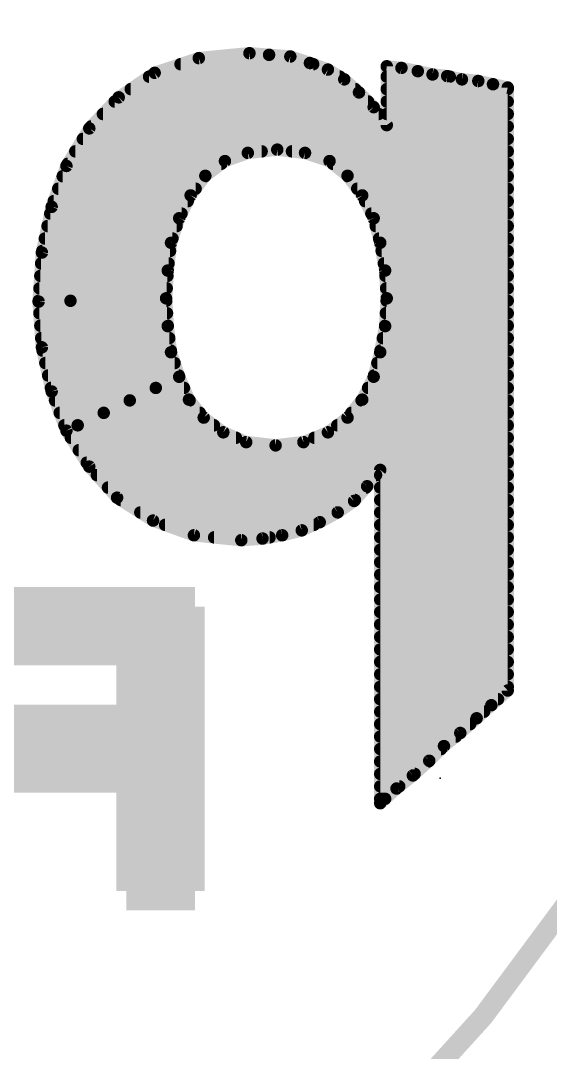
# Model space of a CAD drawing. Extents: x -5 to 107, y -9 to 51.
# Drawn here: x 23.85 to 27.09, y 4.93 to 11.24 of the extents above; entities that cross this region are included whole.
import ezdxf

# ---------------------------------------------------------------- set-up
doc = ezdxf.new("R2010")
doc.units = 0
for name, color, linetype in [('22', 40, 'CONTINUOUS'), ('24', 53, 'CONTINUOUS'), ('51', 53, 'CONTINUOUS')]:
    doc.layers.add(name, color=color, linetype=linetype)

# ---------------------------------------------------------------- blocks, each defined once
blk = doc.blocks.new('RECT')
blk.add_solid([(-0.5, -0.5), (0.5, -0.5), (-0.5, 0.5), (0.5, 0.5)])

msp = doc.modelspace()

# ---------------------------------------------------------------- linework, layer by layer
at = {"layer": '22', "const_width": 0.0762}
for points in [[(25.25, 11.04), (24.94, 11.01)], [(25.37, 11.03), (25.25, 11.04)], [(25.5, 11.02), (25.37, 11.03)], [(25.62, 10.98), (25.5, 11.02)], [(24.94, 11.01), (24.67, 10.92)], [(24.8284, 10.9728), (25.6398, 10.9728)], [(25.73, 10.94), (25.62, 10.98)], [(26.18, 10.95), (26.09, 10.96)], [(26.09, 10.96), (26.09, 10.6)], [(26.28, 10.93), (26.18, 10.95)], [(24.67, 10.92), (24.45, 10.77)], [(24.6357, 10.8966), (25.8023, 10.8966)], [(25.83, 10.88), (25.73, 10.94)], [(26.09, 10.8966), (26.4753, 10.8966)], [(26.37, 10.91), (26.28, 10.93)], [(26.46, 10.9), (26.37, 10.91)], [(26.55, 10.88), (26.46, 10.9)], [(25.92, 10.8), (25.83, 10.88)], [(26.65, 10.87), (26.55, 10.88)], [(26.74, 10.85), (26.65, 10.87)], [(26.83, 10.83), (26.74, 10.85)], [(26.83, 7.14), (26.83, 10.83)], [(24.45, 10.77), (24.27, 10.58)], [(24.5239, 10.8204), (25.8971, 10.8204)], [(26.01, 10.71), (25.92, 10.8)], [(26.09, 10.8204), (26.83, 10.8204)], [(24.4256, 10.7442), (25.9758, 10.7442)], [(26.09, 10.6), (26.01, 10.71)], [(26.09, 10.7442), (26.83, 10.7442)], [(24.3534, 10.668), (26.0405, 10.668)], [(26.09, 10.668), (26.83, 10.668)], [(24.27, 10.58), (24.13, 10.35)], [(24.2812, 10.5918), (26.83, 10.5918)], [(24.2308, 10.5156), (26.83, 10.5156)], [(25.24, 10.43), (25.42, 10.45)], [(25.42, 10.45), (25.59, 10.43)], [(24.1844, 10.4394), (25.3246, 10.4394)], [(24.98, 10.29), (25.1, 10.38)], [(25.1, 10.38), (25.24, 10.43)], [(25.5101, 10.4394), (26.83, 10.4394)], [(25.59, 10.43), (25.74, 10.38)], [(25.74, 10.38), (25.85, 10.29)], [(24.13, 10.35), (24.04, 10.1)], [(24.138, 10.3632), (25.0776, 10.3632)], [(25.7605, 10.3632), (26.83, 10.3632)], [(24.1073, 10.287), (24.9778, 10.287)], [(24.89, 10.17), (24.98, 10.29)], [(25.85, 10.29), (25.94, 10.17)], [(25.8523, 10.287), (26.83, 10.287)], [(24.0799, 10.2108), (24.9206, 10.2108)], [(25.9094, 10.2108), (26.83, 10.2108)], [(24.0525, 10.1346), (24.8723, 10.1346)], [(24.82, 10.03), (24.89, 10.17)], [(25.94, 10.17), (26.01, 10.03)], [(25.9577, 10.1346), (26.83, 10.1346)], [(24.04, 10.1), (23.98, 9.82)], [(24.0311, 10.0584), (24.8342, 10.0584)], [(24.77, 9.88), (24.82, 10.03)], [(25.9958, 10.0584), (26.83, 10.0584)], [(26.01, 10.03), (26.05, 9.88)], [(24.0148, 9.9822), (24.8041, 9.9822)], [(26.0227, 9.9822), (26.83, 9.9822)], [(23.9984, 9.906), (24.7787, 9.906)], [(24.75, 9.71), (24.77, 9.88)], [(26.0431, 9.906), (26.83, 9.906)], [(26.05, 9.88), (26.08, 9.71)], [(23.98, 9.82), (23.96, 9.52)], [(23.9821, 9.8298), (24.7641, 9.8298)], [(26.0589, 9.8298), (26.83, 9.8298)], [(23.9756, 9.7536), (24.7551, 9.7536)], [(26.0723, 9.7536), (26.83, 9.7536)], [(24.74, 9.54), (24.75, 9.71)], [(26.08, 9.71), (26.09, 9.54)], [(23.9705, 9.6774), (24.7481, 9.6774)], [(26.0819, 9.6774), (26.83, 9.6774)], [(23.9654, 9.6012), (24.7436, 9.6012)], [(26.0864, 9.6012), (26.83, 9.6012)], [(24.74, 9.54), (23.96, 9.52)], [(23.96, 9.52), (24.74, 9.54)], [(23.96, 9.52), (23.98, 9.24)], [(23.9603, 9.525), (24.155, 9.525)], [(24.155, 9.525), (24.7409, 9.525)], [(24.75, 9.37), (24.74, 9.54)], [(26.09, 9.54), (26.08, 9.37)], [(26.0891, 9.525), (26.83, 9.525)], [(23.9651, 9.4488), (24.7454, 9.4488)], [(26.0846, 9.4488), (26.83, 9.4488)], [(23.9705, 9.3726), (24.7499, 9.3726)], [(24.77, 9.21), (24.75, 9.37)], [(26.08, 9.37), (26.05, 9.21)], [(26.0802, 9.3726), (26.83, 9.3726)], [(23.976, 9.2964), (24.7592, 9.2964)], [(26.0662, 9.2964), (26.83, 9.2964)], [(23.98, 9.24), (24.04, 8.97)], [(23.9844, 9.2202), (24.7687, 9.2202)], [(24.82, 9.06), (24.77, 9.21)], [(26.05, 9.21), (26.01, 9.06)], [(26.0519, 9.2202), (26.83, 9.2202)], [(24.0013, 9.144), (24.792, 9.144)], [(26.0324, 9.144), (26.83, 9.144)], [(24.0183, 9.0678), (24.8174, 9.0678)], [(24.13, 8.73), (24.82, 9.06)], [(24.82, 9.06), (24.13, 8.73)], [(24.88, 8.92), (24.82, 9.06)], [(26.01, 9.06), (25.94, 8.92)], [(26.0121, 9.0678), (26.83, 9.0678)], [(24.0352, 8.9916), (24.677, 8.9916)], [(24.677, 8.9916), (24.8493, 8.9916)], [(25.9758, 8.9916), (26.83, 8.9916)], [(24.04, 8.97), (24.13, 8.73)], [(24.0605, 8.9154), (24.5177, 8.9154)], [(24.5177, 8.9154), (24.8838, 8.9154)], [(24.97, 8.81), (24.88, 8.92)], [(25.94, 8.92), (25.85, 8.81)], [(25.9362, 8.9154), (26.83, 8.9154)], [(24.0891, 8.8392), (24.3583, 8.8392)], [(24.3583, 8.8392), (24.9461, 8.8392)], [(25.09, 8.72), (24.97, 8.81)], [(25.85, 8.81), (25.73, 8.72)], [(25.8739, 8.8392), (26.83, 8.8392)], [(24.1176, 8.763), (24.199, 8.763)], [(24.199, 8.763), (25.0327, 8.763)], [(25.7873, 8.763), (26.83, 8.763)], [(24.13, 8.73), (24.27, 8.51)], [(24.1575, 8.6868), (25.1675, 8.6868)], [(25.23, 8.66), (25.09, 8.72)], [(25.73, 8.72), (25.58, 8.66)], [(25.647, 8.6868), (26.83, 8.6868)], [(25.41, 8.64), (25.23, 8.66)], [(25.58, 8.66), (25.41, 8.64)], [(24.206, 8.6106), (26.83, 8.6106)], [(24.2545, 8.5344), (26.83, 8.5344)], [(24.27, 8.51), (24.44, 8.32)], [(25.97, 8.39), (26.05, 8.49)], [(26.05, 8.49), (26.05, 6.45)], [(24.3163, 8.4582), (26.0246, 8.4582)], [(26.05, 8.4582), (26.83, 8.4582)], [(24.3845, 8.382), (25.9629, 8.382)], [(25.89, 8.3), (25.97, 8.39)], [(26.05, 8.382), (26.83, 8.382)], [(24.44, 8.32), (24.66, 8.18)], [(24.4623, 8.3058), (25.8952, 8.3058)], [(25.79, 8.23), (25.89, 8.3)], [(26.05, 8.3058), (26.83, 8.3058)], [(24.5821, 8.2296), (25.7893, 8.2296)], [(24.66, 8.18), (24.91, 8.09)], [(25.57, 8.12), (25.68, 8.17)], [(25.68, 8.17), (25.79, 8.23)], [(26.05, 8.2296), (26.83, 8.2296)], [(24.7339, 8.1534), (25.6435, 8.1534)], [(25.45, 8.09), (25.57, 8.12)], [(26.05, 8.1534), (26.83, 8.1534)], [(24.91, 8.09), (25.2, 8.06)], [(25.0337, 8.0772), (25.3732, 8.0772)], [(25.2, 8.06), (25.33, 8.07)], [(25.33, 8.07), (25.45, 8.09)], [(26.05, 8.0772), (26.83, 8.0772)], [(26.05, 8.001), (26.83, 8.001)], [(26.05, 7.9248), (26.83, 7.9248)], [(26.05, 7.8486), (26.83, 7.8486)], [(26.05, 7.7724), (26.83, 7.7724)], [(26.05, 7.6962), (26.83, 7.6962)], [(26.05, 7.62), (26.83, 7.62)], [(26.05, 7.5438), (26.83, 7.5438)], [(26.05, 7.4676), (26.83, 7.4676)], [(26.05, 7.3914), (26.83, 7.3914)], [(26.05, 7.3152), (26.83, 7.3152)], [(26.05, 7.239), (26.83, 7.239)], [(26.05, 7.1628), (26.83, 7.1628)], [(26.73, 7.05), (26.83, 7.14)], [(26.05, 7.0866), (26.7707, 7.0866)], [(26.64, 6.97), (26.73, 7.05)], [(26.05, 7.0104), (26.6855, 7.0104)], [(26.05, 6.9342), (26.6002, 6.9342)], [(26.54, 6.88), (26.64, 6.97)], [(26.05, 6.858), (26.5125, 6.858)], [(26.44, 6.8), (26.54, 6.88)], [(26.05, 6.7818), (26.4218, 6.7818)], [(26.35, 6.71), (26.44, 6.8)], [(26.05, 6.7056), (26.3451, 6.7056)], [(26.25, 6.62), (26.35, 6.71)], [(26.05, 6.6294), (26.2604, 6.6294)], [(26.15, 6.54), (26.25, 6.62)], [(26.05, 6.5532), (26.1665, 6.5532)], [(26.05, 6.45), (26.15, 6.54)], [(26.05, 6.477), (26.08, 6.477)]]:
    msp.add_lwpolyline(points, dxfattribs=at)
at = {"layer": '22', "const_width": 0.0381}
for points in [[(25.2516, 11.059, 1), (25.2484, 11.021)], [(25.2518, 11.021, 1), (25.2482, 11.059)], [(25.3715, 11.049, 1), (25.3685, 11.011)], [(25.3684, 11.011, 1), (25.3716, 11.049)], [(25.506, 11.0381, 1), (25.494, 11.0019)], [(25.4985, 11.001, 1), (25.5015, 11.039)], [(24.8284, 10.9919, 1), (24.8284, 10.9538)], [(24.9382, 11.029, 1), (24.9418, 10.991)], [(24.946, 10.9919, 1), (24.934, 11.0281)], [(25.6265, 10.9979, 1), (25.6135, 10.9621)], [(25.614, 10.9619, 1), (25.626, 10.9981)], [(25.6398, 10.9538, 1), (25.6398, 10.9919)], [(26.0921, 10.9789, 1), (26.0879, 10.9411)], [(26.109, 10.96, 1), (26.0709, 10.96)], [(26.1837, 10.9687, 1), (26.1763, 10.9313)], [(26.1779, 10.9311, 1), (26.1821, 10.9689)], [(24.6357, 10.9157, 1), (24.6357, 10.8776)], [(24.664, 10.9381, 1), (24.676, 10.9019)], [(24.6807, 10.9043, 1), (24.6593, 10.9357)], [(25.7398, 10.9563, 1), (25.7202, 10.9237)], [(25.7235, 10.9221, 1), (25.7365, 10.9579)], [(25.8023, 10.8776, 1), (25.8023, 10.9157)], [(26.09, 10.9157, 1), (26.09, 10.8776)], [(26.2841, 10.9486, 1), (26.2759, 10.9114)], [(26.2763, 10.9113, 1), (26.2837, 10.9487)], [(26.3721, 10.9289, 1), (26.3679, 10.8911)], [(26.3659, 10.8914, 1), (26.3741, 10.9286)], [(26.4641, 10.9186, 1), (26.4559, 10.8814)], [(26.4579, 10.8811, 1), (26.4621, 10.9189)], [(26.4753, 10.8776, 1), (26.4753, 10.9157)], [(25.8427, 10.8942, 1), (25.8173, 10.8658)], [(25.8202, 10.8637, 1), (25.8398, 10.8963)], [(26.5519, 10.899, 1), (26.5481, 10.861)], [(26.5459, 10.8614, 1), (26.5541, 10.8986)], [(26.6541, 10.8886, 1), (26.6459, 10.8514)], [(26.6481, 10.851, 1), (26.6519, 10.889)], [(26.7441, 10.8686, 1), (26.7359, 10.8314)], [(26.7359, 10.8314, 1), (26.7441, 10.8686)], [(26.8491, 10.83, 1), (26.811, 10.83)], [(26.8259, 10.8114, 1), (26.8341, 10.8486)], [(24.4393, 10.7857, 1), (24.4607, 10.7543)], [(24.4638, 10.7569, 1), (24.4362, 10.7831)], [(24.5239, 10.8395, 1), (24.5239, 10.8014)], [(25.8971, 10.8014, 1), (25.8971, 10.8395)], [(25.9335, 10.8135, 1), (25.9065, 10.7865)], [(25.9073, 10.7858, 1), (25.9327, 10.8142)], [(26.09, 10.8395, 1), (26.09, 10.8014)], [(26.83, 10.8014, 1), (26.83, 10.8395)], [(24.4256, 10.7633, 1), (24.4256, 10.7252)], [(25.9758, 10.7252, 1), (25.9758, 10.7633)], [(26.0254, 10.7212, 1), (25.9946, 10.6988)], [(25.9965, 10.6965, 1), (26.0235, 10.7235)], [(26.09, 10.7633, 1), (26.09, 10.7252)], [(26.83, 10.7252, 1), (26.83, 10.7633)], [(24.3534, 10.6871, 1), (24.3534, 10.649)], [(26.0405, 10.649, 1), (26.0405, 10.6871)], [(26.09, 10.6871, 1), (26.09, 10.649)], [(26.83, 10.649, 1), (26.83, 10.6871)], [(24.2562, 10.5931, 1), (24.2838, 10.5669)], [(24.2863, 10.5701, 1), (24.2537, 10.5899)], [(24.2812, 10.6109, 1), (24.2812, 10.5728)], [(26.0709, 10.6, 1), (26.109, 10.6)], [(26.0746, 10.5888, 1), (26.1054, 10.6112)], [(26.83, 10.5728, 1), (26.83, 10.6109)], [(24.2308, 10.5347, 1), (24.2308, 10.4966)], [(26.83, 10.4966, 1), (26.83, 10.5347)], [(25.4222, 10.4689, 1), (25.4178, 10.4311)], [(25.4221, 10.4311, 1), (25.4179, 10.4689)], [(24.1844, 10.4585, 1), (24.1844, 10.4204)], [(25.1114, 10.3648, 1), (25.0886, 10.3952)], [(25.2379, 10.4489, 1), (25.2421, 10.4111)], [(25.2464, 10.4121, 1), (25.2336, 10.4479)], [(25.3246, 10.4204, 1), (25.3246, 10.4585)], [(25.5101, 10.4585, 1), (25.5101, 10.4204)], [(25.596, 10.4481, 1), (25.584, 10.4119)], [(25.5878, 10.4111, 1), (25.5922, 10.4489)], [(25.7521, 10.3947, 1), (25.7279, 10.3653)], [(26.83, 10.4204, 1), (26.83, 10.4585)], [(24.1137, 10.3599, 1), (24.1463, 10.3401)], [(24.1479, 10.3435, 1), (24.1121, 10.3565)], [(24.138, 10.3823, 1), (24.138, 10.3442)], [(25.0776, 10.3442, 1), (25.0776, 10.3823)], [(25.0936, 10.3979, 1), (25.1064, 10.3621)], [(25.734, 10.3619, 1), (25.746, 10.3981)], [(25.7605, 10.3823, 1), (25.7605, 10.3442)], [(26.83, 10.3442, 1), (26.83, 10.3823)], [(24.1073, 10.3061, 1), (24.1073, 10.268)], [(24.9686, 10.3052, 1), (24.9914, 10.2748)], [(24.9952, 10.2786, 1), (24.9648, 10.3014)], [(24.9778, 10.268, 1), (24.9778, 10.3061)], [(25.8652, 10.3014, 1), (25.8348, 10.2786)], [(25.8523, 10.3061, 1), (25.8523, 10.268)], [(25.8379, 10.2753, 1), (25.8621, 10.3047)], [(26.83, 10.268, 1), (26.83, 10.3061)], [(24.0799, 10.2299, 1), (24.0799, 10.1918)], [(24.9206, 10.1918, 1), (24.9206, 10.2299)], [(25.9094, 10.2299, 1), (25.9094, 10.1918)], [(26.83, 10.1918, 1), (26.83, 10.2299)], [(24.0525, 10.1537, 1), (24.0525, 10.1156)], [(24.8748, 10.1814, 1), (24.9052, 10.1586)], [(24.8723, 10.1156, 1), (24.8723, 10.1537)], [(24.907, 10.1615, 1), (24.873, 10.1785)], [(25.957, 10.1785, 1), (25.923, 10.1615)], [(25.9248, 10.1586, 1), (25.9552, 10.1814)], [(25.9577, 10.1537, 1), (25.9577, 10.1156)], [(26.83, 10.1156, 1), (26.83, 10.1537)], [(24.0221, 10.1065, 1), (24.0579, 10.0935)], [(24.0586, 10.096, 1), (24.0214, 10.104)], [(24.0311, 10.0775, 1), (24.0311, 10.0394)], [(24.803, 10.0385, 1), (24.837, 10.0215)], [(24.8381, 10.024, 1), (24.8019, 10.036)], [(24.8342, 10.0394, 1), (24.8342, 10.0775)], [(25.9958, 10.0775, 1), (25.9958, 10.0394)], [(26.0284, 10.0349, 1), (25.9916, 10.0251)], [(25.993, 10.0215, 1), (26.027, 10.0385)], [(26.83, 10.0394, 1), (26.83, 10.0775)], [(24.0148, 10.0013, 1), (24.0148, 9.9632)], [(24.8041, 9.9632, 1), (24.8041, 10.0013)], [(26.0227, 10.0013, 1), (26.0227, 9.9632)], [(26.83, 9.9632, 1), (26.83, 10.0013)], [(23.9984, 9.9251, 1), (23.9984, 9.887)], [(24.7889, 9.8778, 1), (24.7511, 9.8822)], [(24.7787, 9.887, 1), (24.7787, 9.9251)], [(26.0431, 9.9251, 1), (26.0431, 9.887)], [(26.0688, 9.8833, 1), (26.0312, 9.8767)], [(26.83, 9.887, 1), (26.83, 9.9251)], [(23.999, 9.8187, 1), (23.961, 9.8213)], [(23.9821, 9.8489, 1), (23.9821, 9.8108)], [(24.7519, 9.886, 1), (24.7881, 9.874)], [(24.7641, 9.8108, 1), (24.7641, 9.8489)], [(26.0316, 9.8751, 1), (26.0684, 9.8849)], [(26.0589, 9.8489, 1), (26.0589, 9.8108)], [(26.83, 9.8108, 1), (26.83, 9.8489)], [(23.9756, 9.7727, 1), (23.9756, 9.7346)], [(23.9614, 9.824, 1), (23.9986, 9.816)], [(24.7551, 9.7346, 1), (24.7551, 9.7727)], [(26.0723, 9.7727, 1), (26.0723, 9.7346)], [(26.83, 9.7346, 1), (26.83, 9.7727)], [(24.7311, 9.7122, 1), (24.7689, 9.7078)], [(24.769, 9.7089, 1), (24.731, 9.7111)], [(26.099, 9.7111, 1), (26.061, 9.7089)], [(26.0612, 9.7067, 1), (26.0988, 9.7133)], [(23.9705, 9.6965, 1), (23.9705, 9.6584)], [(24.7481, 9.6584, 1), (24.7481, 9.6965)], [(26.0819, 9.6965, 1), (26.0819, 9.6584)], [(26.83, 9.6584, 1), (26.83, 9.6965)], [(23.9654, 9.6203, 1), (23.9654, 9.5822)], [(24.7436, 9.5822, 1), (24.7436, 9.6203)], [(26.0864, 9.6203, 1), (26.0864, 9.5822)], [(26.83, 9.5822, 1), (26.83, 9.6203)], [(23.979, 9.5214, 1), (23.941, 9.5186)], [(23.9595, 9.539, 1), (23.9605, 9.501)], [(23.9595, 9.539, 1), (23.9605, 9.501)], [(23.941, 9.5213, 1), (23.979, 9.5187)], [(23.9603, 9.5441, 1), (23.9603, 9.506)], [(24.155, 9.5441, 1), (24.155, 9.506)], [(24.155, 9.506, 1), (24.155, 9.5441)], [(24.759, 9.5411, 1), (24.721, 9.5389)], [(24.721, 9.5411, 1), (24.759, 9.5389)], [(24.7405, 9.521, 1), (24.7395, 9.559)], [(24.7405, 9.521, 1), (24.7395, 9.559)], [(24.7409, 9.506, 1), (24.7409, 9.5441)], [(26.0891, 9.5441, 1), (26.0891, 9.506)], [(26.109, 9.5389, 1), (26.071, 9.5411)], [(26.071, 9.5389, 1), (26.109, 9.5411)], [(26.83, 9.506, 1), (26.83, 9.5441)], [(23.9651, 9.4679, 1), (23.9651, 9.4298)], [(24.7454, 9.4298, 1), (24.7454, 9.4679)], [(26.0846, 9.4679, 1), (26.0846, 9.4298)], [(26.83, 9.4298, 1), (26.83, 9.4679)], [(23.9705, 9.3917, 1), (23.9705, 9.3536)], [(24.7689, 9.3724, 1), (24.7311, 9.3676)], [(24.7499, 9.3536, 1), (24.7499, 9.3917)], [(26.0802, 9.3917, 1), (26.0802, 9.3536)], [(26.0987, 9.3665, 1), (26.0613, 9.3735)], [(26.83, 9.3536, 1), (26.83, 9.3917)], [(24.731, 9.3689, 1), (24.769, 9.3711)], [(26.061, 9.3711, 1), (26.099, 9.3689)], [(23.976, 9.3155, 1), (23.976, 9.2774)], [(24.7592, 9.2774, 1), (24.7592, 9.3155)], [(26.0662, 9.3155, 1), (26.0662, 9.2774)], [(26.83, 9.2774, 1), (26.83, 9.3155)], [(23.9986, 9.2441, 1), (23.9614, 9.2359)], [(23.961, 9.2386, 1), (23.999, 9.2414)], [(23.9844, 9.2393, 1), (23.9844, 9.2012)], [(24.7881, 9.216, 1), (24.7519, 9.204)], [(24.7511, 9.2076, 1), (24.7889, 9.2124)], [(24.7687, 9.2012, 1), (24.7687, 9.2393)], [(26.0313, 9.2135, 1), (26.0687, 9.2065)], [(26.0684, 9.2051, 1), (26.0316, 9.2149)], [(26.0519, 9.2393, 1), (26.0519, 9.2012)], [(26.83, 9.2012, 1), (26.83, 9.2393)], [(24.0013, 9.1631, 1), (24.0013, 9.125)], [(24.792, 9.125, 1), (24.792, 9.1631)], [(26.0324, 9.1631, 1), (26.0324, 9.125)], [(26.83, 9.125, 1), (26.83, 9.1631)], [(24.0183, 9.0869, 1), (24.0183, 9.0488)], [(24.8375, 9.0675, 1), (24.8025, 9.0525)], [(24.8282, 9.0428, 1), (24.8118, 9.0772)], [(24.8282, 9.0428, 1), (24.8118, 9.0772)], [(24.8174, 9.0488, 1), (24.8174, 9.0869)], [(26.027, 9.0515, 1), (25.993, 9.0685)], [(26.0121, 9.0869, 1), (26.0121, 9.0488)], [(26.83, 9.0488, 1), (26.83, 9.0869)], [(24.0352, 9.0107, 1), (24.0352, 8.9726)], [(24.677, 9.0107, 1), (24.677, 8.9726)], [(24.677, 8.9726, 1), (24.677, 9.0107)], [(24.8019, 9.054, 1), (24.8381, 9.066)], [(24.8493, 8.9726, 1), (24.8493, 9.0107)], [(25.9758, 9.0107, 1), (25.9758, 8.9726)], [(25.9916, 9.0649, 1), (26.0284, 9.0551)], [(26.83, 8.9726, 1), (26.83, 9.0107)], [(24.0578, 8.9767, 1), (24.0222, 8.9633)], [(24.0214, 8.9659, 1), (24.0586, 8.9741)], [(24.0605, 8.9345, 1), (24.0605, 8.8963)], [(24.5177, 8.9345, 1), (24.5177, 8.8963)], [(24.5177, 8.8963, 1), (24.5177, 8.9345)], [(24.8947, 8.9321, 1), (24.8653, 8.9079)], [(24.8625, 8.9125, 1), (24.8975, 8.9275)], [(24.8838, 8.8963, 1), (24.8838, 8.9345)], [(25.9362, 8.9345, 1), (25.9362, 8.8963)], [(25.923, 8.9285, 1), (25.957, 8.9115)], [(25.9547, 8.9079, 1), (25.9253, 8.9321)], [(26.83, 8.8963, 1), (26.83, 8.9345)], [(24.0891, 8.8582, 1), (24.0891, 8.8201)], [(24.3583, 8.8582, 1), (24.3583, 8.8201)], [(24.3583, 8.8201, 1), (24.3583, 8.8582)], [(24.9461, 8.8201, 1), (24.9461, 8.8582)], [(24.9814, 8.8252, 1), (24.9586, 8.7948)], [(24.9553, 8.7979, 1), (24.9847, 8.8221)], [(25.8353, 8.8221, 1), (25.8647, 8.7979)], [(25.8614, 8.7948, 1), (25.8386, 8.8252)], [(25.8739, 8.8582, 1), (25.8739, 8.8201)], [(26.83, 8.8201, 1), (26.83, 8.8582)], [(24.1176, 8.782, 1), (24.1176, 8.7439)], [(24.199, 8.782, 1), (24.199, 8.7439)], [(24.199, 8.7439, 1), (24.199, 8.782)], [(25.0327, 8.7439, 1), (25.0327, 8.782)], [(25.7873, 8.782, 1), (25.7873, 8.7439)], [(26.83, 8.7439, 1), (26.83, 8.782)], [(24.1461, 8.7402, 1), (24.1139, 8.7198)], [(24.1218, 8.7472, 1), (24.1382, 8.7128)], [(24.1218, 8.7472, 1), (24.1382, 8.7128)], [(24.1122, 8.7233, 1), (24.1478, 8.7367)], [(24.1575, 8.7058, 1), (24.1575, 8.6677)], [(25.0975, 8.7375, 1), (25.0825, 8.7025)], [(25.0786, 8.7048, 1), (25.1014, 8.7352)], [(25.1675, 8.6677, 1), (25.1675, 8.7058)], [(25.647, 8.7058, 1), (25.647, 8.6677)], [(25.7186, 8.7352, 1), (25.7414, 8.7048)], [(25.7371, 8.7023, 1), (25.7229, 8.7377)], [(26.83, 8.6677, 1), (26.83, 8.7058)], [(25.2321, 8.6789, 1), (25.2279, 8.6411)], [(25.2225, 8.6425, 1), (25.2375, 8.6775)], [(25.4078, 8.6589, 1), (25.4122, 8.6211)], [(25.4079, 8.6211, 1), (25.4121, 8.6589)], [(25.5729, 8.6777, 1), (25.5871, 8.6423)], [(25.5822, 8.6411, 1), (25.5778, 8.6789)], [(24.206, 8.6296, 1), (24.206, 8.5915)], [(26.83, 8.5915, 1), (26.83, 8.6296)], [(24.2545, 8.5534, 1), (24.2545, 8.5153)], [(24.2842, 8.5227, 1), (24.2558, 8.4973)], [(24.2539, 8.4998, 1), (24.2861, 8.5202)], [(26.0691, 8.49, 1), (26.031, 8.49)], [(26.0649, 8.4781, 1), (26.0351, 8.5019)], [(26.83, 8.5153, 1), (26.83, 8.5534)], [(24.3163, 8.4772, 1), (24.3163, 8.4391)], [(26.0246, 8.4391, 1), (26.0246, 8.4772)], [(26.05, 8.4772, 1), (26.05, 8.4391)], [(26.83, 8.4391, 1), (26.83, 8.4772)], [(24.3845, 8.401, 1), (24.3845, 8.3629)], [(25.9551, 8.4019, 1), (25.9849, 8.3781)], [(25.9842, 8.3773, 1), (25.9558, 8.4027)], [(25.9629, 8.3629, 1), (25.9629, 8.401)], [(26.05, 8.401, 1), (26.05, 8.3629)], [(26.83, 8.3629, 1), (26.83, 8.401)], [(24.4502, 8.3361, 1), (24.4298, 8.3039)], [(24.4258, 8.3073, 1), (24.4542, 8.3327)], [(24.4623, 8.3248, 1), (24.4623, 8.2867)], [(25.9009, 8.2844, 1), (25.8791, 8.3156)], [(25.8952, 8.2867, 1), (25.8952, 8.3248)], [(26.05, 8.3248, 1), (26.05, 8.2867)], [(26.83, 8.2867, 1), (26.83, 8.3248)], [(25.8758, 8.3127, 1), (25.9042, 8.2873)], [(24.5821, 8.2486, 1), (24.5821, 8.2105)], [(24.6665, 8.1979, 1), (24.6535, 8.1621)], [(24.6498, 8.1639, 1), (24.6702, 8.1961)], [(25.6879, 8.1527, 1), (25.6721, 8.1873)], [(25.7791, 8.2456, 1), (25.8009, 8.2144)], [(25.7991, 8.2133, 1), (25.7809, 8.2467)], [(25.7893, 8.2105, 1), (25.7893, 8.2486)], [(26.05, 8.2486, 1), (26.05, 8.2105)], [(26.83, 8.2105, 1), (26.83, 8.2486)], [(24.7339, 8.1724, 1), (24.7339, 8.1343)], [(25.5621, 8.1373, 1), (25.5779, 8.1027)], [(25.5746, 8.1015, 1), (25.5654, 8.1385)], [(25.6435, 8.1343, 1), (25.6435, 8.1724)], [(25.6709, 8.1867, 1), (25.6891, 8.1533)], [(26.05, 8.1724, 1), (26.05, 8.1343)], [(26.83, 8.1343, 1), (26.83, 8.1724)], [(24.912, 8.1089, 1), (24.908, 8.0711)], [(24.9035, 8.0721, 1), (24.9165, 8.1079)], [(25.0337, 8.0963, 1), (25.0337, 8.0582)], [(25.1985, 8.079, 1), (25.2015, 8.041)], [(25.198, 8.0411, 1), (25.202, 8.0789)], [(25.3269, 8.0888, 1), (25.3331, 8.0512)], [(25.3315, 8.051, 1), (25.3285, 8.089)], [(25.3732, 8.0582, 1), (25.3732, 8.0963)], [(25.4454, 8.1085, 1), (25.4546, 8.0715)], [(25.4531, 8.0712, 1), (25.4469, 8.1088)], [(26.05, 8.0963, 1), (26.05, 8.0582)], [(26.83, 8.0582, 1), (26.83, 8.0963)], [(26.05, 8.0201, 1), (26.05, 7.982)], [(26.83, 7.982, 1), (26.83, 8.0201)], [(26.05, 7.9439, 1), (26.05, 7.9058)], [(26.83, 7.9058, 1), (26.83, 7.9439)], [(26.05, 7.8677, 1), (26.05, 7.8296)], [(26.83, 7.8296, 1), (26.83, 7.8677)], [(26.05, 7.7915, 1), (26.05, 7.7534)], [(26.83, 7.7534, 1), (26.83, 7.7915)], [(26.05, 7.7153, 1), (26.05, 7.6772)], [(26.83, 7.6772, 1), (26.83, 7.7153)], [(26.05, 7.6391, 1), (26.05, 7.601)], [(26.83, 7.601, 1), (26.83, 7.6391)], [(26.05, 7.5629, 1), (26.05, 7.5248)], [(26.83, 7.5248, 1), (26.83, 7.5629)], [(26.05, 7.4867, 1), (26.05, 7.4486)], [(26.83, 7.4486, 1), (26.83, 7.4867)], [(26.05, 7.4104, 1), (26.05, 7.3723)], [(26.83, 7.3723, 1), (26.83, 7.4104)], [(26.05, 7.3342, 1), (26.05, 7.2961)], [(26.83, 7.2961, 1), (26.83, 7.3342)], [(26.05, 7.2581, 1), (26.05, 7.22)], [(26.83, 7.22, 1), (26.83, 7.2581)], [(26.05, 7.1819, 1), (26.05, 7.1438)], [(26.83, 7.1438, 1), (26.83, 7.1819)], [(26.811, 7.14, 1), (26.8491, 7.14)], [(26.8427, 7.1258, 1), (26.8173, 7.1542)], [(26.05, 7.1057, 1), (26.05, 7.0676)], [(26.7173, 7.0642, 1), (26.7427, 7.0358)], [(26.7427, 7.0358, 1), (26.7173, 7.0642)], [(26.7707, 7.0676, 1), (26.7707, 7.1057)], [(26.05, 7.0295, 1), (26.05, 6.9914)], [(26.6855, 6.9914, 1), (26.6855, 7.0295)], [(26.05, 6.9533, 1), (26.05, 6.9152)], [(26.6002, 6.9152, 1), (26.6002, 6.9533)], [(26.6273, 6.9842, 1), (26.6527, 6.9558)], [(26.6527, 6.9558, 1), (26.6273, 6.9842)], [(26.05, 6.8771, 1), (26.05, 6.839)], [(26.5125, 6.839, 1), (26.5125, 6.8771)], [(26.5273, 6.8942, 1), (26.5527, 6.8658)], [(26.5519, 6.8651, 1), (26.5281, 6.8949)], [(26.05, 6.8009, 1), (26.05, 6.7628)], [(26.4281, 6.8149, 1), (26.4519, 6.7851)], [(26.4218, 6.7628, 1), (26.4218, 6.8009)], [(26.4535, 6.7865, 1), (26.4265, 6.8135)], [(26.05, 6.7247, 1), (26.05, 6.6866)], [(26.3365, 6.7235, 1), (26.3635, 6.6965)], [(26.3627, 6.6958, 1), (26.3373, 6.7242)], [(26.3451, 6.6866, 1), (26.3451, 6.7247)], [(26.05, 6.6485, 1), (26.05, 6.6104)], [(26.2373, 6.6342, 1), (26.2627, 6.6058)], [(26.2619, 6.6051, 1), (26.2381, 6.6349)], [(26.2604, 6.6104, 1), (26.2604, 6.6485)], [(26.05, 6.5723, 1), (26.05, 6.5342)], [(26.1381, 6.5549, 1), (26.1619, 6.5251)], [(26.1627, 6.5258, 1), (26.1373, 6.5542)], [(26.1665, 6.5342, 1), (26.1665, 6.5723)], [(26.05, 6.4961, 1), (26.05, 6.458)], [(26.08, 6.458, 1), (26.08, 6.4961)], [(26.0373, 6.4642, 1), (26.0627, 6.4358)], [(26.031, 6.45, 1), (26.0691, 6.45)]]:
    msp.add_lwpolyline(points, format="xyb", dxfattribs=at)
at = {"layer": '24'}
msp.add_point((26.416, 6.604), dxfattribs=at)
at = {"layer": '51', "const_width": 0.127}
msp.add_lwpolyline([(18.95, 1.49, 1), (18.95, 21.49, 1), (18.95, 1.49)], format="xyb", dxfattribs=at)

# ---------------------------------------------------------------- block references
at = {"layer": '22', "yscale": 0.06, "rotation": 180}
for p, xscale in [((24.166, 7.744), 1.5), ((24.166, 7.684), 1.5), ((24.166, 7.624), 1.62), ((24.166, 7.564), 1.62), ((24.166, 7.504), 1.62), ((24.166, 7.444), 1.62), ((24.196, 7.384), 1.56), ((24.196, 7.324), 1.56), ((24.706, 7.264), 0.54), ((24.706, 7.204), 0.54), ((24.706, 7.144), 0.54), ((24.706, 7.084), 0.54), ((24.376, 7.024), 1.2), ((24.346, 6.964), 1.26), ((24.346, 6.904), 1.26), ((24.316, 6.844), 1.32), ((24.316, 6.784), 1.32), ((24.316, 6.724), 1.32), ((24.346, 6.664), 1.26), ((24.346, 6.604), 1.26), ((24.376, 6.544), 1.2), ((24.706, 6.484), 0.54), ((24.706, 6.424), 0.54), ((24.706, 6.364), 0.54), ((24.706, 6.304), 0.54), ((24.706, 6.244), 0.54), ((24.706, 6.184), 0.54), ((24.706, 6.124), 0.54), ((24.706, 6.064), 0.54), ((24.706, 6.004), 0.54), ((24.706, 5.944), 0.54), ((24.706, 5.884), 0.42), ((24.706, 5.824), 0.42)]:
    msp.add_blockref('RECT', p, dxfattribs=dict(at, xscale=xscale))

doc.saveas('drawing.dxf')
